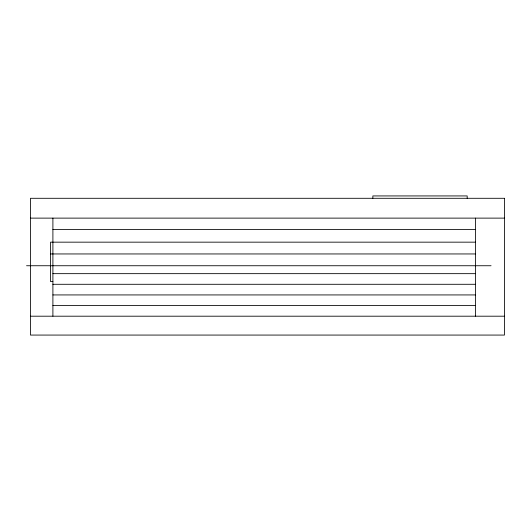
<?xml version="1.0" encoding="UTF-8"?>
<svg xmlns="http://www.w3.org/2000/svg" width="531" height="531" viewBox="0 0 531 531"><rect width="100%" height="100%" fill="white"/><g stroke="black" fill="none" stroke-linecap="round" stroke-linejoin="round"><path stroke-width="0.8" d="M30.466 218.122L504.45 218.122M52.901 229.565L475.544 229.565M475.544 242.163L50.545 242.163L50.545 281.569L52.901 281.569M50.545 253.951L475.544 253.951M26.55 265.739L491.069 265.739M52.901 273.657L475.544 273.657M52.901 284.291L475.544 284.291M52.901 294.931L475.544 294.931M52.901 305.564L475.544 305.564M30.466 316.197L504.45 316.197M475.544 218.122L475.544 316.197M467.18 198.295L467.18 195.932L372.855 195.932L372.855 198.295M52.901 218.122L52.901 316.197M504.45 198.295L30.466 198.295L30.466 335.068L504.45 335.068L504.45 198.295"/></g></svg>
